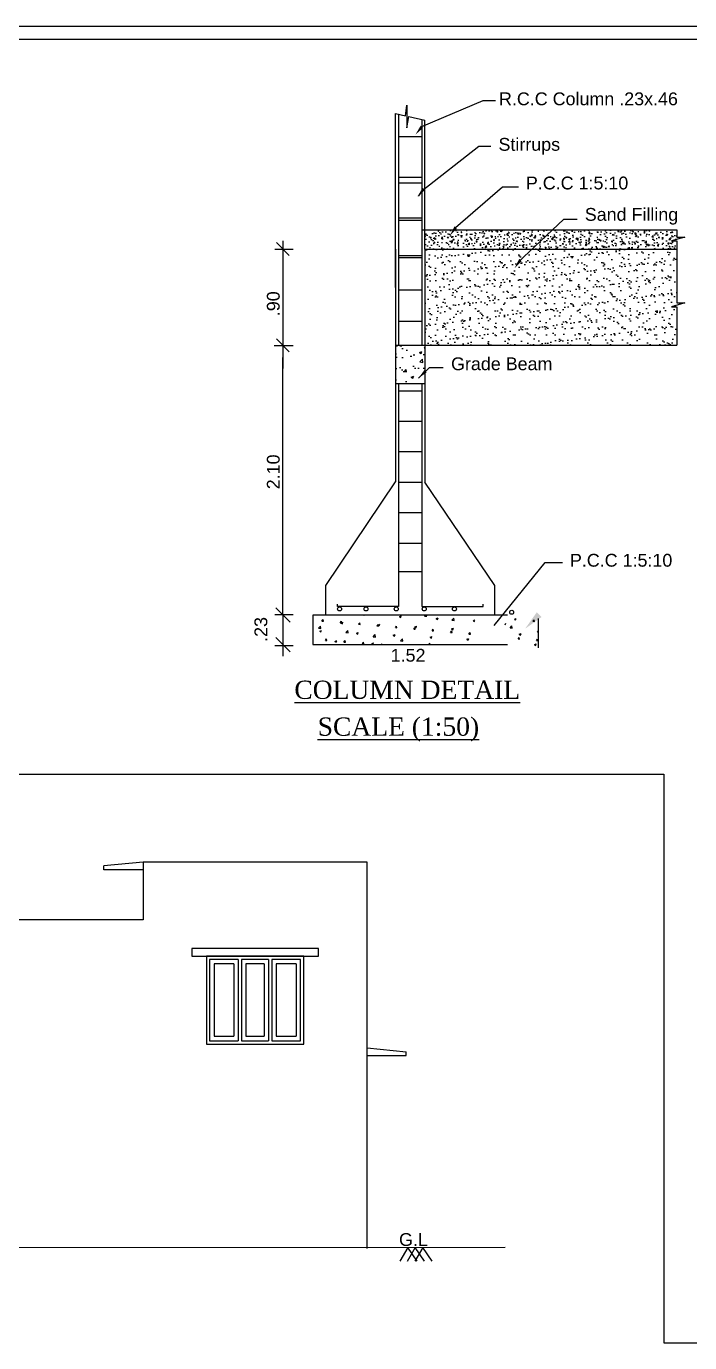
# Model space of a CAD drawing. Header units: metres. Extents: x 75088 to 75192, y -5136 to -5050.
# Drawn here: x 75104.57 to 75114.93, y -5070.26 to -5049.71 of the extents above; entities that cross this region are included whole.
import ezdxf

# ---------------------------------------------------------------- set-up
doc = ezdxf.new("R2010")
doc.units = ezdxf.units.M
doc.header["$MEASUREMENT"] = 0
doc.styles.get("Standard").update_dxf_attribs({"font": 'arial.ttf', "height": 0.25})
doc.styles.add('text - 0.30ht', font='times.ttf', dxfattribs={"height": 0.25})

msp = doc.modelspace()

# ---------------------------------------------------------------- hatches: boundary and pattern name
h = msp.add_hatch()
h.set_pattern_fill('AR-CONC', color=256, scale=0.025, style=0)
h.set_pattern_definition([(50, (67181.85063, -4890.66751), (0.1793150457, -0.0156880337), [0.01875, -0.20625]), (355, (67181.85063, -4890.66751), (-0.0346878334, 0.1880480334), [0.015, -0.165]), (100.4514, (67181.86557, -4890.66882), (0.1446273454, 0.1723598855), [0.0159350475, -0.175285528]), (46.1842, (67181.85063, -4890.61751), (0.266810262, -0.0413797536), [0.028125, -0.309375]), (96.6356, (67181.87287, -4890.62096), (0.233665676, 0.243529468), [0.023902572, -0.26292825]), (351.1842, (67181.85063, -4890.61751), (0.233665486, 0.24352965), [0.0225, -0.2475]), (21, (67181.87563, -4890.63001), (0.149226763, -0.1006547227), [0.01875, -0.20625]), (326, (67181.87563, -4890.63001), (0.060828833, 0.1812875113), [0.015, -0.165]), (71.4514, (67181.88807, -4890.6384), (0.210055657, 0.080632624), [0.0159350475, -0.175285528]), (37.5, (67181.85063, -4890.667515), (0.00303996383, 0.08322346346), [0, -0.163, 0, -0.1675, 0, -0.165625]), (7.5, (67181.85063, -4890.667515), (0.0657673844, 0.098602928), [0, -0.0955, 0, -0.15925, 0, -0.063125]), (327.5, (67181.79488, -4890.667515), (0.13345560904, -0.00563871793), [0, -0.0625, 0, -0.195, 0, -0.25875]), (317.5, (67181.76988, -4890.66751), (0.1457965423, 0.0250262456), [0, -0.08125, 0, -0.1295, 0, -0.18375])])
h.paths.add_polyline_path([(75114.854, -5052.999), (75114.732, -5052.999), (75114.732, -5052.885), (75112.79, -5052.885), (75112.472, -5053.185), (75114.732, -5053.185), (75114.732, -5053.057), (75114.649, -5053.057)])
h.paths.add_polyline_path([(75112.79, -5052.885), (75110.796, -5052.885), (75110.796, -5053.185), (75112.472, -5053.185)])
at = {"ltscale": 1.2}
h = msp.add_hatch(dxfattribs=at)
h.set_pattern_fill('AR-SAND', color=256, scale=0.1, style=0)
h.set_pattern_definition([(37.5, (67181.85063, -4890.66751), (-0.0062993358, 0.192682377), [0, -0.152, 0, -0.17, 0, -0.1625]), (7.5, (67181.85063, -4890.66751), (0.1769776705, 0.2822146065), [0, -0.082, 0, -0.137, 0, -0.0525]), (327.5, (67181.72763, -4890.66751), (0.311414186, 0.0005659054), [0, -0.05, 0, -0.18, 0, -0.235]), (317.5, (67181.72763, -4890.66751), (0.3006126605, 0.0877675565), [0, -0.025, 0, -0.118, 0, -0.135])])
h.paths.add_polyline_path([(75114.732, -5053.185), (75110.796, -5053.185), (75110.796, -5053.785), (75110.796, -5054.685), (75114.732, -5054.685), (75114.732, -5054.085), (75114.649, -5054.085), (75114.854, -5054.027), (75114.732, -5054.027)])
h = msp.add_hatch()
h.set_pattern_fill('AR-CONC', color=256, scale=0.053333, style=0)
h.set_pattern_definition([(50, (75090.7188, -5056.13108), (0.382539, -0.033468), [0.04, -0.44]), (355, (75090.7188, -5056.13108), (-0.074001, 0.401169), [0.032, -0.352]), (100.4514, (75090.75067, -5056.13387), (0.308538, 0.367701), [0.033995, -0.3739425]), (46.1842, (75090.7188, -5056.0244), (0.569195, -0.088277), [0.06, -0.66]), (96.6356, (75090.7662, -5056.03177), (0.498487, 0.51953), [0.050992, -0.560914]), (351.1842, (75090.7188, -5056.0244), (0.498486, 0.51953), [0.048, -0.528]), (21, (75090.77212, -5056.05108), (0.3183504, -0.21473), [0.04, -0.44]), (326, (75090.77212, -5056.05108), (0.129768, 0.386747), [0.032, -0.352]), (71.4514, (75090.79865, -5056.06897), (0.448119, 0.172016), [0.033995, -0.3739425]), (37.5, (75090.71879, -5056.13108), (0.0064853, 0.1775434), [0, -0.3477333, 0, -0.3573333, 0, -0.3533333]), (7.5, (75090.71879, -5056.13108), (0.1403038, 0.210353), [0, -0.2037333, 0, -0.3397333, 0, -0.1346667]), (327.5, (75090.59985, -5056.13108), (0.2847053, -0.0120293), [0, -0.1333333, 0, -0.416, 0, -0.552]), (317.5, (75090.54652, -5056.13108), (0.3110326, 0.0533893), [0, -0.1733333, 0, -0.2762667, 0, -0.392])])
h.paths.add_polyline_path([(75110.796, -5054.685), (75110.336, -5054.685), (75110.336, -5055.285), (75110.796, -5055.285)])

# ---------------------------------------------------------------- linework, layer by layer
for p, q in [((75088.181, -5049.708), (75191.778, -5049.708)), ((75110.491, -5051.106), (75110.514, -5050.937)), ((75110.514, -5050.937), (75110.514, -5051.293)), ((75110.749, -5051.274), (75111.708, -5050.865)), ((75111.708, -5050.865), (75111.896, -5050.865)), ((75110.336, -5053.185), (75110.336, -5051.071)), ((75110.336, -5051.071), (75110.491, -5051.106)), ((75110.383, -5051.082), (75110.383, -5053.185)), ((75110.514, -5051.293), (75110.547, -5051.118)), ((75110.547, -5051.118), (75110.796, -5051.174)), ((75110.749, -5051.164), (75110.749, -5053.185)), ((75110.796, -5053.185), (75110.796, -5051.174)), ((75110.383, -5051.426), (75110.749, -5051.426)), ((75110.749, -5052.277), (75111.638, -5051.58)), ((75111.638, -5051.58), (75111.826, -5051.58)), ((75110.383, -5052.063), (75110.749, -5052.063)), ((75110.383, -5052.154), (75110.749, -5052.154)), ((75111.275, -5052.85), (75112.009, -5052.212)), ((75112.009, -5052.212), (75112.257, -5052.212)), ((75110.383, -5052.7), (75110.749, -5052.7)), ((75110.383, -5052.732), (75110.749, -5052.732)), ((75112.248, -5053.396), (75112.964, -5052.72)), ((75112.964, -5052.72), (75113.174, -5052.72)), ((75108.577, -5053.058), (75108.577, -5055.052)), ((75110.749, -5052.885), (75114.732, -5052.885)), ((75114.854, -5052.999), (75114.649, -5053.057)), ((75114.649, -5053.057), (75114.732, -5053.057)), ((75114.732, -5052.885), (75114.732, -5052.999)), ((75114.732, -5052.999), (75114.854, -5052.999)), ((75114.732, -5053.057), (75114.732, -5053.185)), ((75108.453, -5053.185), (75108.614, -5053.185)), ((75108.677, -5053.286), (75108.476, -5053.084)), ((75108.476, -5053.084), (75108.677, -5053.286)), ((75108.577, -5053.185), (75108.737, -5053.185)), ((75110.336, -5053.185), (75110.336, -5056.817)), ((75110.336, -5053.785), (75110.336, -5053.185)), ((75110.383, -5053.185), (75110.383, -5054.685)), ((75110.749, -5053.185), (75110.749, -5054.685)), ((75110.796, -5053.185), (75114.732, -5053.185)), ((75110.796, -5053.185), (75110.796, -5056.826)), ((75110.796, -5053.185), (75110.796, -5053.785)), ((75114.732, -5053.185), (75114.732, -5054.027)), ((75110.383, -5053.286), (75110.749, -5053.286)), ((75110.383, -5053.318), (75110.749, -5053.318)), ((75110.383, -5053.823), (75110.749, -5053.823)), ((75114.854, -5054.027), (75114.649, -5054.085)), ((75114.649, -5054.085), (75114.732, -5054.085)), ((75114.732, -5054.027), (75114.854, -5054.027)), ((75114.732, -5054.085), (75114.732, -5054.685)), ((75110.383, -5054.313), (75110.749, -5054.313)), ((75108.44, -5054.689), (75108.737, -5054.689)), ((75108.677, -5054.79), (75108.476, -5054.588)), ((75110.336, -5054.685), (75114.732, -5054.685)), ((75108.577, -5058.898), (75108.577, -5054.88)), ((75110.694, -5055.203), (75110.869, -5055.032)), ((75110.869, -5055.032), (75111.079, -5055.032)), ((75110.336, -5055.285), (75110.796, -5055.285)), ((75110.383, -5055.285), (75110.383, -5058.767)), ((75110.749, -5055.285), (75110.749, -5058.767)), ((75110.383, -5055.396), (75110.749, -5055.396)), ((75110.383, -5055.872), (75110.749, -5055.872)), ((75110.383, -5056.347), (75110.749, -5056.347)), ((75109.246, -5058.438), (75110.336, -5056.817)), ((75110.383, -5056.823), (75110.749, -5056.823)), ((75111.886, -5058.438), (75110.796, -5056.826)), ((75110.383, -5057.298), (75110.749, -5057.298)), ((75110.383, -5057.774), (75110.749, -5057.774)), ((75111.879, -5059.061), (75112.675, -5058.079)), ((75112.675, -5058.079), (75112.947, -5058.079)), ((75110.383, -5058.218), (75110.749, -5058.218)), ((75109.246, -5058.898), (75109.246, -5058.438)), ((75111.886, -5058.898), (75111.886, -5058.438)), ((75108.689, -5059.01), (75108.465, -5058.786)), ((75108.465, -5058.786), (75108.689, -5059.01)), ((75109.428, -5058.767), (75109.428, -5058.726)), ((75110.383, -5058.767), (75109.428, -5058.767)), ((75110.749, -5058.767), (75111.705, -5058.767)), ((75110.749, -5058.767), (75111.705, -5058.767)), ((75111.705, -5058.767), (75111.705, -5058.726)), ((75108.453, -5058.889), (75108.614, -5058.889)), ((75108.577, -5058.889), (75108.737, -5058.889)), ((75108.577, -5058.898), (75108.577, -5059.358)), ((75112.086, -5058.898), (75109.046, -5058.898)), ((75109.046, -5058.898), (75109.046, -5059.358)), ((75109.187, -5058.993), (75109.206, -5058.97)), ((75109.187, -5058.993), (75109.211, -5058.995)), ((75109.211, -5058.995), (75109.206, -5058.97)), ((75109.474, -5059.018), (75109.493, -5058.995)), ((75109.474, -5059.018), (75109.497, -5059.02)), ((75109.488, -5059.019), (75109.516, -5059.008)), ((75109.488, -5059.019), (75109.508, -5059.033)), ((75109.497, -5059.02), (75109.493, -5058.995)), ((75109.508, -5059.033), (75109.516, -5059.008)), ((75109.76, -5059.043), (75109.78, -5059.02)), ((75109.784, -5059.046), (75109.78, -5059.02)), ((75109.836, -5058.898), (75109.844, -5058.904)), ((75109.844, -5058.904), (75109.846, -5058.898)), ((75110.399, -5058.922), (75110.427, -5058.911)), ((75110.399, -5058.922), (75110.419, -5058.936)), ((75110.419, -5058.936), (75110.427, -5058.911)), ((75110.79, -5058.913), (75110.804, -5058.898)), ((75110.79, -5058.913), (75110.825, -5058.918)), ((75110.825, -5058.918), (75110.823, -5058.898)), ((75110.974, -5058.954), (75111.002, -5058.943)), ((75110.974, -5058.954), (75110.994, -5058.968)), ((75110.994, -5058.968), (75111.002, -5058.944)), ((75111.217, -5058.979), (75111.248, -5058.946)), ((75111.217, -5058.979), (75111.252, -5058.984)), ((75111.252, -5058.984), (75111.248, -5058.946)), ((75111.549, -5058.986), (75111.577, -5058.975)), ((75111.549, -5058.986), (75111.569, -5059)), ((75112.194, -5058.97), (75112.211, -5058.95)), ((75112.194, -5058.97), (75112.218, -5058.972)), ((75112.218, -5058.972), (75112.214, -5058.95)), ((75112.481, -5058.995), (75112.501, -5058.972)), ((75112.481, -5058.995), (75112.505, -5058.997)), ((75112.505, -5058.997), (75112.501, -5058.972)), ((75112.568, -5059.41), (75112.568, -5058.95)), ((75109.135, -5059.104), (75109.166, -5059.071)), ((75109.135, -5059.104), (75109.171, -5059.109)), ((75109.152, -5059.148), (75109.18, -5059.137)), ((75109.152, -5059.148), (75109.172, -5059.162)), ((75109.171, -5059.109), (75109.166, -5059.071)), ((75109.172, -5059.162), (75109.18, -5059.137)), ((75109.562, -5059.17), (75109.593, -5059.137)), ((75109.562, -5059.17), (75109.598, -5059.175)), ((75109.598, -5059.175), (75109.593, -5059.137)), ((75109.727, -5059.18), (75109.755, -5059.169)), ((75109.727, -5059.18), (75109.747, -5059.194)), ((75109.747, -5059.194), (75109.755, -5059.169)), ((75109.76, -5059.043), (75109.784, -5059.046)), ((75109.989, -5059.236), (75110.02, -5059.204)), ((75110.025, -5059.242), (75110.02, -5059.204)), ((75110.047, -5059.069), (75110.067, -5059.046)), ((75110.047, -5059.069), (75110.071, -5059.071)), ((75110.063, -5059.051), (75110.091, -5059.04)), ((75110.063, -5059.051), (75110.083, -5059.065)), ((75110.071, -5059.071), (75110.067, -5059.046)), ((75110.083, -5059.065), (75110.091, -5059.04)), ((75110.302, -5059.212), (75110.33, -5059.201)), ((75110.302, -5059.212), (75110.322, -5059.226)), ((75110.322, -5059.226), (75110.33, -5059.202)), ((75110.334, -5059.094), (75110.354, -5059.071)), ((75110.334, -5059.094), (75110.358, -5059.096)), ((75110.358, -5059.096), (75110.354, -5059.071)), ((75110.621, -5059.119), (75110.64, -5059.096)), ((75110.621, -5059.119), (75110.645, -5059.121)), ((75110.638, -5059.083), (75110.666, -5059.072)), ((75110.638, -5059.083), (75110.658, -5059.097)), ((75110.645, -5059.121), (75110.64, -5059.096)), ((75110.658, -5059.097), (75110.666, -5059.073)), ((75110.908, -5059.144), (75110.927, -5059.121)), ((75110.908, -5059.144), (75110.932, -5059.146)), ((75110.932, -5059.146), (75110.927, -5059.121)), ((75111.195, -5059.169), (75111.214, -5059.146)), ((75111.195, -5059.169), (75111.219, -5059.171)), ((75111.213, -5059.115), (75111.241, -5059.105)), ((75111.213, -5059.115), (75111.233, -5059.129)), ((75111.219, -5059.171), (75111.214, -5059.146)), ((75111.233, -5059.129), (75111.241, -5059.105)), ((75111.482, -5059.194), (75111.501, -5059.171)), ((75111.482, -5059.194), (75111.506, -5059.196)), ((75111.506, -5059.196), (75111.501, -5059.171)), ((75112.05, -5059.051), (75112.058, -5059.027)), ((75112.125, -5059.097), (75112.156, -5059.064)), ((75112.125, -5059.097), (75112.16, -5059.102)), ((75112.16, -5059.102), (75112.156, -5059.064)), ((75112.269, -5059.199), (75112.297, -5059.188)), ((75112.269, -5059.199), (75112.289, -5059.212)), ((75112.289, -5059.212), (75112.297, -5059.188)), ((75112.552, -5059.163), (75112.568, -5059.146)), ((75112.552, -5059.163), (75112.568, -5059.165)), ((75108.453, -5059.371), (75108.614, -5059.371)), ((75108.465, -5059.246), (75108.689, -5059.47)), ((75108.577, -5059.358), (75108.577, -5059.538)), ((75108.577, -5059.371), (75108.737, -5059.371)), ((75109.046, -5059.358), (75112.086, -5059.358)), ((75109.242, -5059.294), (75109.261, -5059.271)), ((75109.242, -5059.294), (75109.266, -5059.296)), ((75109.266, -5059.296), (75109.261, -5059.271)), ((75109.391, -5059.309), (75109.419, -5059.298)), ((75109.391, -5059.309), (75109.411, -5059.323)), ((75109.411, -5059.323), (75109.419, -5059.299)), ((75109.529, -5059.319), (75109.548, -5059.296)), ((75109.529, -5059.319), (75109.553, -5059.321)), ((75109.553, -5059.321), (75109.548, -5059.296)), ((75109.816, -5059.344), (75109.835, -5059.321)), ((75109.816, -5059.344), (75109.84, -5059.346)), ((75109.84, -5059.346), (75109.835, -5059.321)), ((75109.966, -5059.341), (75109.994, -5059.33)), ((75109.966, -5059.341), (75109.986, -5059.355)), ((75109.986, -5059.355), (75109.994, -5059.331)), ((75109.989, -5059.236), (75110.025, -5059.242)), ((75110.112, -5059.358), (75110.122, -5059.346)), ((75110.124, -5059.358), (75110.122, -5059.346)), ((75110.416, -5059.302), (75110.447, -5059.27)), ((75110.416, -5059.302), (75110.451, -5059.308)), ((75110.451, -5059.308), (75110.447, -5059.27)), ((75110.853, -5059.358), (75110.874, -5059.336)), ((75110.877, -5059.358), (75110.874, -5059.336)), ((75110.877, -5059.244), (75110.905, -5059.234)), ((75110.877, -5059.244), (75110.897, -5059.258)), ((75110.897, -5059.258), (75110.905, -5059.234)), ((75111.451, -5059.276), (75111.479, -5059.266)), ((75111.451, -5059.276), (75111.471, -5059.29)), ((75111.471, -5059.29), (75111.48, -5059.266)), ((75112.25, -5059.271), (75112.269, -5059.248)), ((75112.25, -5059.271), (75112.274, -5059.273)), ((75112.274, -5059.273), (75112.269, -5059.248)), ((75112.508, -5059.36), (75112.536, -5059.349)), ((75112.508, -5059.36), (75112.527, -5059.373)), ((75112.527, -5059.373), (75112.536, -5059.349)), ((75112.537, -5059.296), (75112.556, -5059.273)), ((75112.537, -5059.296), (75112.561, -5059.298)), ((75112.561, -5059.298), (75112.556, -5059.273)), ((75107.432, -5064.274), (75107.432, -5065.544)), ((75107.88, -5064.274), (75107.432, -5064.274)), ((75107.88, -5064.274), (75107.88, -5065.544)), ((75107.93, -5064.274), (75107.93, -5065.544)), ((75108.354, -5064.274), (75107.93, -5064.274)), ((75108.354, -5064.274), (75108.354, -5065.544)), ((75108.852, -5064.274), (75108.404, -5064.274)), ((75108.404, -5064.274), (75108.404, -5065.544)), ((75108.852, -5065.544), (75108.852, -5064.274)), ((75107.432, -5065.544), (75107.88, -5065.544)), ((75107.93, -5065.544), (75108.354, -5065.544)), ((75108.404, -5065.544), (75108.852, -5065.544))]:
    msp.add_line(p, q)
at = {"color": 5}
for p, q in [((75088.381, -5049.908), (75191.578, -5049.908)), ((75112.05, -5068.772), (75090.651, -5068.784))]:
    msp.add_line(p, q, dxfattribs=at)
at = {"ltscale": 1.2}
msp.add_line((75110.778, -5052.247), (75110.692, -5052.36), dxfattribs=at)
at = {"color": 3}
for p, q in [((75106.392, -5062.754), (75105.782, -5062.814)), ((75105.782, -5062.874), (75105.782, -5062.814)), ((75106.392, -5062.874), (75105.782, -5062.874)), ((75109.892, -5065.654), (75110.502, -5065.714)), ((75109.892, -5065.774), (75110.502, -5065.774)), ((75110.502, -5065.774), (75110.502, -5065.714))]:
    msp.add_line(p, q, dxfattribs=at)
at = {"color": 1}
for p, q in [((75109.892, -5062.754), (75106.392, -5062.754)), ((75109.892, -5068.784), (75109.892, -5062.754))]:
    msp.add_line(p, q, dxfattribs=at)
at = {"color": 6}
for p, q in [((75107.502, -5064.344), (75107.502, -5065.474)), ((75107.81, -5064.344), (75107.502, -5064.344)), ((75107.81, -5064.344), (75107.81, -5065.474)), ((75108.284, -5064.344), (75108, -5064.344)), ((75108, -5064.344), (75108, -5065.474)), ((75108.284, -5064.344), (75108.284, -5065.474)), ((75108.782, -5064.344), (75108.474, -5064.344)), ((75108.474, -5064.344), (75108.474, -5065.474)), ((75108.782, -5064.344), (75108.782, -5065.474)), ((75107.502, -5065.474), (75107.81, -5065.474)), ((75108, -5065.474), (75108.284, -5065.474)), ((75108.474, -5065.474), (75108.782, -5065.474))]:
    msp.add_line(p, q, dxfattribs=at)
at = {"color": 115}
msp.add_lwpolyline([(75088.381, -5061.384), (75114.526, -5061.384), (75114.526, -5070.256), (75138.22, -5070.256), (75138.22, -5049.908)], dxfattribs=at)
at = {"color": 1}
for points in [[(75106.392, -5062.754), (75106.392, -5063.654)], [(75106.392, -5063.654), (75092.213, -5063.654)]]:
    msp.add_lwpolyline(points, dxfattribs=at)
at = {"color": 3}
msp.add_lwpolyline([(75109.132, -5064.104), (75107.157, -5064.104), (75107.157, -5064.224), (75107.462, -5064.224), (75108.982, -5064.224), (75109.132, -5064.224)], close=True, dxfattribs=at)
at = {"color": 30}
msp.add_lwpolyline([(75107.382, -5065.594), (75108.902, -5065.594), (75108.902, -5064.224), (75107.382, -5064.224)], close=True, dxfattribs=at)
at = {"color": 40}
for points in [[(75110.673, -5068.982), (75110.529, -5068.769), (75110.404, -5068.986)], [(75110.788, -5068.986), (75110.644, -5068.772), (75110.519, -5068.989)], [(75110.907, -5068.982), (75110.763, -5068.769), (75110.638, -5068.986)]]:
    msp.add_lwpolyline(points, dxfattribs=at)
for centre in [(75109.463, -5058.803), (75109.876, -5058.803), (75110.348, -5058.803), (75110.785, -5058.803), (75111.257, -5058.803), (75112.151, -5058.855)]:
    msp.add_circle(centre, 0.0307)
for points in [[(75110.768, -5051.293), (75110.648, -5051.399), (75110.731, -5051.256)], [(75110.796, -5052.265), (75110.676, -5052.372), (75110.759, -5052.229)], [(75111.294, -5052.869), (75111.184, -5052.979), (75111.257, -5052.832)], [(75112.306, -5053.375), (75112.196, -5053.485), (75112.269, -5053.338)], [(75110.823, -5055.111), (75110.694, -5055.203), (75110.786, -5055.074)], [(75112.617, -5058.929), (75112.36, -5059.113), (75112.544, -5058.855)]]:
    msp.add_solid(points)

# ---------------------------------------------------------------- texts
for s, p in [('R.C.C Column .23x.46 ', (75111.953, -5050.94)), ('Stirrups', (75111.945, -5051.651)), ('P.C.C 1:5:10', (75112.373, -5052.254)), ('Sand Filling', (75113.293, -5052.744)), ('Grade Beam', (75111.204, -5055.076)), ('P.C.C 1:5:10', (75113.061, -5058.143)), ('1.52', (75110.261, -5059.626)), ('G.L', (75110.391, -5068.746))]:
    msp.add_text(s, height=0.2).set_placement(p)
for s, p in [('.90', (75108.527, -5054.233)), ('2.10', (75108.527, -5056.935)), ('.23', (75108.333, -5059.317))]:
    msp.add_text(s, height=0.2, rotation=90).set_placement(p)
at = {"style": 'text - 0.30ht'}
for s, p in [('%%UCOLUMN DETAIL', (75108.756, -5060.207)), ('%%USCALE (1:50)', (75109.12, -5060.782))]:
    msp.add_text(s, height=0.285, dxfattribs=at).set_placement(p)

doc.saveas('drawing.dxf')
